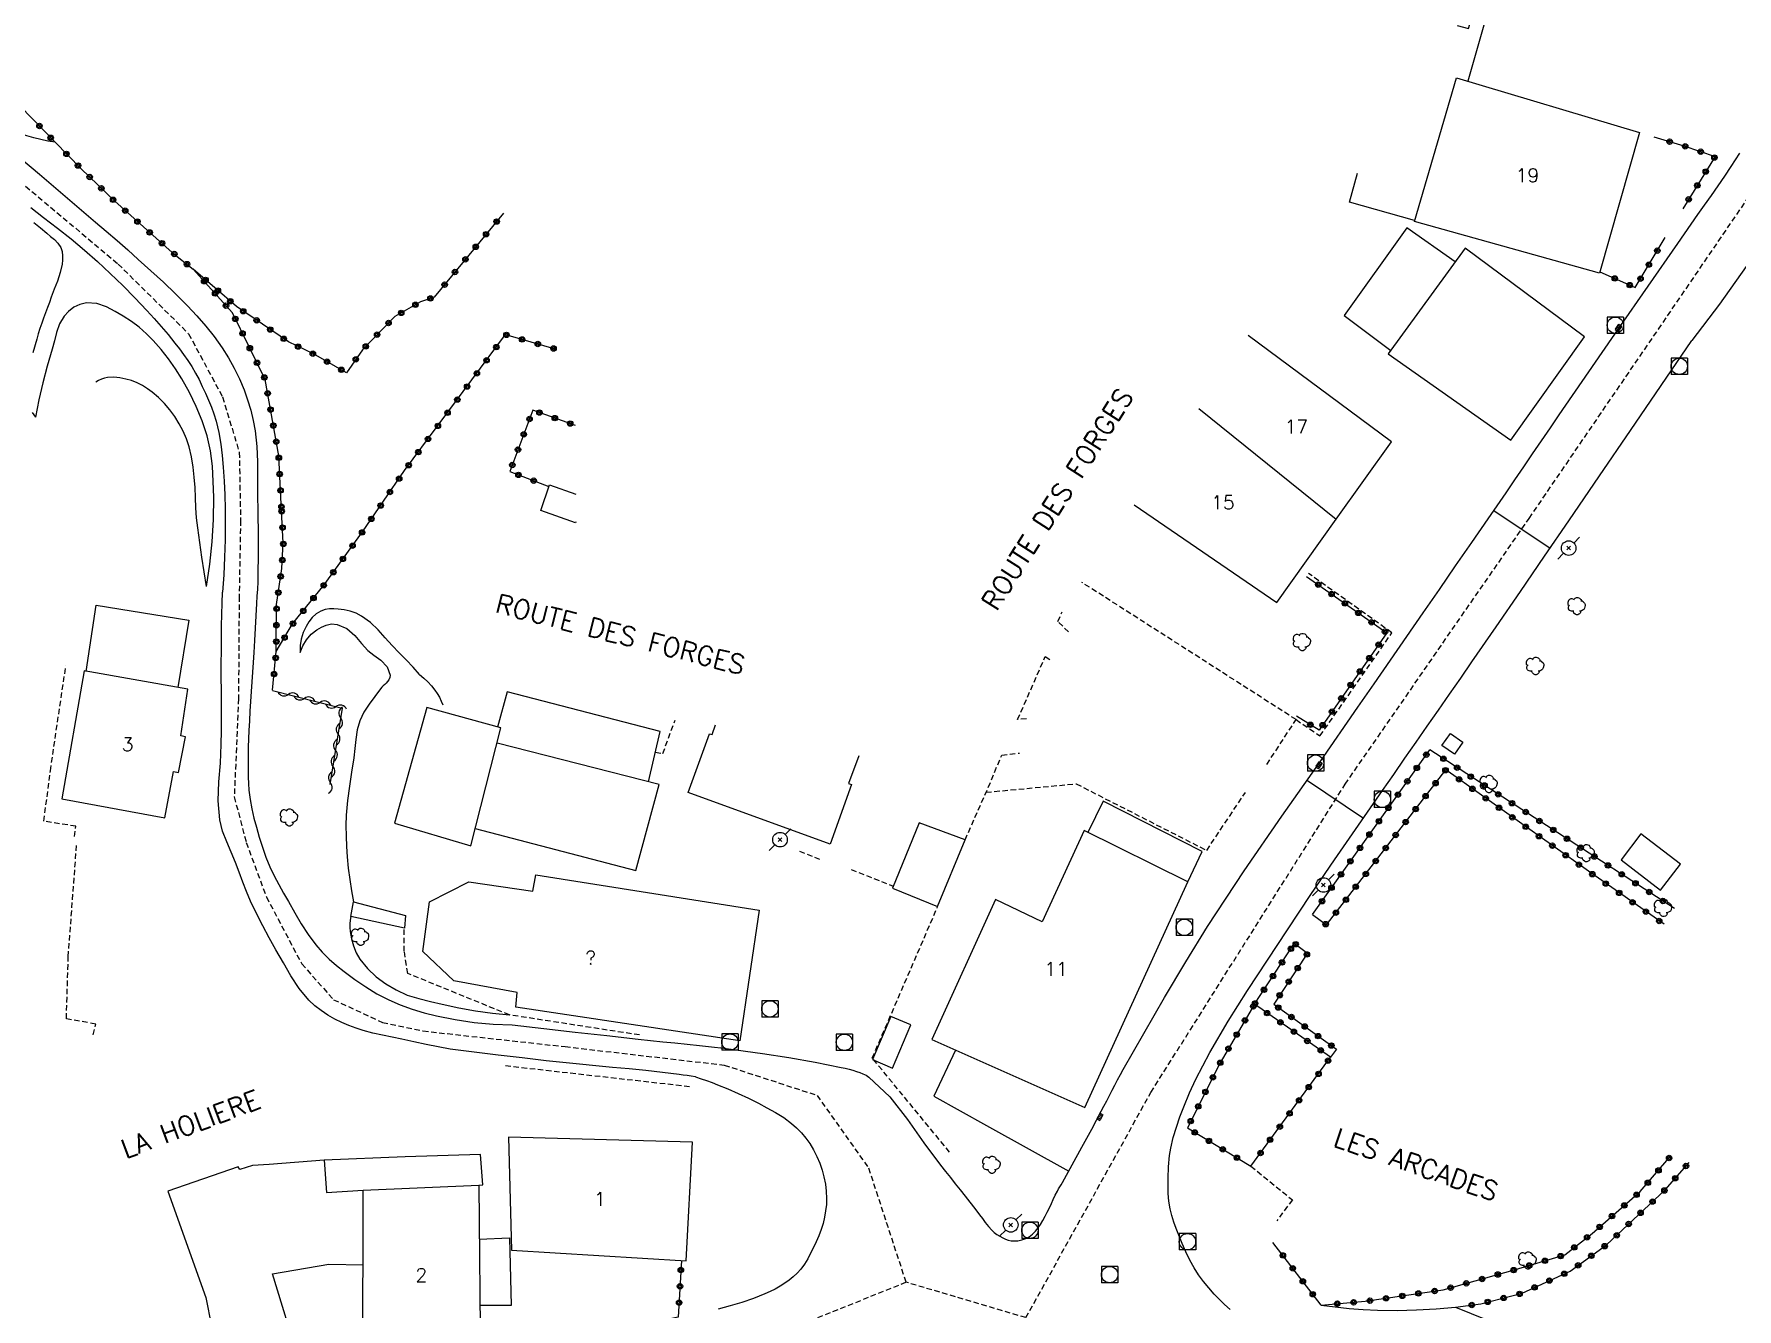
# Model space of a CAD drawing. Header units: millimetres. Extents: x 222014 to 223000, y 61000 to 62001.
# Drawn here: x 222104.7 to 222260.9, y 61250.6 to 61367.6 of the extents above; entities that cross this region are included whole.
import ezdxf
from ezdxf.enums import TextEntityAlignment as Align

# ---------------------------------------------------------------- set-up
doc = ezdxf.new("R2010")
doc.units = ezdxf.units.MM
doc.linetypes.add('DASHED', pattern=[0.75, 0.5, -0.25])
doc.layers.get('0').update_dxf_attribs({"linetype": 'CONTINUOUS'})
for name, color, linetype in [('W0001', 6, 'DASHED'), ('W0008', 7, 'CONTINUOUS'), ('W0016', 2, 'CONTINUOUS'), ('W0017', 7, 'CONTINUOUS'), ('W0101', 7, 'CONTINUOUS'), ('W0104', 1, 'CONTINUOUS'), ('W0105', 7, 'CONTINUOUS'), ('W0112', 1, 'DASHED'), ('W0211', 2, 'CONTINUOUS'), ('W0214', 2, 'CONTINUOUS'), ('W0300', 7, 'CONTINUOUS'), ('W0310', 3, 'CONTINUOUS'), ('W0322', 7, 'CONTINUOUS'), ('W0323', 7, 'CONTINUOUS'), ('W0401', 7, 'CONTINUOUS'), ('W0420', 7, 'CONTINUOUS'), ('W0473', 7, 'CONTINUOUS'), ('W0989', 7, 'CONTINUOUS'), ('W0991', 7, 'CONTINUOUS'), ('W1102', 7, 'CONTINUOUS')]:
    doc.layers.add(name, color=color, linetype=linetype)
doc.styles.get("Standard").update_dxf_attribs({"font": 'romans.shx', "width": 0.85})

# ---------------------------------------------------------------- blocks, each defined once
blk = doc.blocks.new('T300')
for p, q in [((-0.8, 0.51), (-0.86, 0.34)), ((-0.86, 0.34), (-0.86, 0.17)), ((-0.86, 0.17), (-0.74, 0.06)), ((-0.69, 0.63), (-0.8, 0.51)), ((-0.8, -0.06), (-0.74, 0.06)), ((-0.74, 0.06), (-0.69, 0.11)), ((-0.57, 0.69), (-0.69, 0.63)), ((-0.46, 0.69), (-0.57, 0.69)), ((-0.29, 0.63), (-0.46, 0.69)), ((-0.29, 0.63), (-0.17, 0.74)), ((-0.23, 0.57), (-0.29, 0.63)), ((-0.17, 0.74), (-0.06, 0.8)), ((-0.06, 0.8), (0.06, 0.8)), ((0.06, 0.8), (0.23, 0.74)), ((0.23, 0.74), (0.34, 0.63)), ((0.34, 0.63), (0.4, 0.51)), ((0.46, 0.46), (0.34, 0.46)), ((0.4, 0.51), (0.4, 0.46)), ((0.57, 0.4), (0.46, 0.46)), ((0.57, 0.4), (0.69, 0.29)), ((0.69, 0.29), (0.74, 0.17)), ((0.74, 0.06), (0.69, -0.17)), ((0.74, 0.17), (0.74, 0.06)), ((-0.8, -0.17), (-0.8, -0.06)), ((-0.8, -0.23), (-0.8, -0.17)), ((-0.74, -0.34), (-0.8, -0.23)), ((-0.69, -0.4), (-0.74, -0.34)), ((-0.51, -0.46), (-0.69, -0.4)), ((-0.4, -0.46), (-0.51, -0.46)), ((-0.4, -0.46), (-0.34, -0.46)), ((-0.34, -0.46), (-0.34, -0.4)), ((-0.34, -0.51), (-0.34, -0.46)), ((-0.29, -0.63), (-0.34, -0.51)), ((-0.17, -0.74), (-0.29, -0.63)), ((-0.06, -0.8), (-0.17, -0.74)), ((0.06, -0.8), (-0.06, -0.8)), ((0.17, -0.74), (0.06, -0.8)), ((0.23, -0.69), (0.17, -0.74)), ((0.29, -0.46), (0.23, -0.46)), ((0.29, -0.63), (0.23, -0.69)), ((0.46, -0.4), (0.29, -0.46)), ((0.34, -0.51), (0.29, -0.63)), ((0.34, -0.51), (0.34, -0.46)), ((0.57, -0.34), (0.46, -0.4)), ((0.63, -0.29), (0.57, -0.34)), ((0.69, -0.17), (0.63, -0.29))]:
    blk.add_line(p, q)
blk = doc.blocks.new('T420')
for p, q in [((0.75, 0.75), (-0.75, 0.75)), ((-0.75, 0.75), (-0.75, -0.75)), ((0.75, 0.75), (0.75, -0.75)), ((0.75, -0.75), (-0.75, -0.75))]:
    blk.add_line(p, q)
blk.add_ellipse((0, 0), major_axis=(-0.53, 0.53), ratio=1, start_param=3.926991, end_param=10.210176)
blk = doc.blocks.new('T473')
for p, q in [((-0.166667, 0.166667), (0.166667, -0.166667)), ((-0.166667, -0.166667), (0.166667, 0.166667)), ((0.500001, 0.500001), (1.000002, 1.000002)), ((-1.000002, -1.000002), (-0.500001, -0.500001))]:
    blk.add_line(p, q)
blk.add_ellipse((0, 0), major_axis=(0.471405, 0.471405), ratio=1, start_param=5.4977871438, end_param=11.780972451)
blk = doc.blocks.new('T401')
for p, q in [((-0.3, 0.3), (0, 0.3)), ((-0.3, -0.25), (-0.3, 0.3)), ((-0.3, 0.15), (0, 0.15)), ((-0.3, 0), (0, 0)), ((0, 0.3), (0, -0.25)), ((-0.3, -0.15), (0, -0.15)), ((-0.3, -0.25), (-0.3, -0.3)), ((-0.3, -0.3), (0, -0.3)), ((0, -0.3), (0, -0.25))]:
    blk.add_line(p, q)
blk = doc.blocks.new('t323o')
at = {"color": 0, "linetype": 'Continuous'}
for radius in [0.25, 0.15]:
    blk.add_circle((0, 0), radius, dxfattribs=at)
blk = doc.blocks.new('t310o')
at = {"color": 0, "linetype": 'Continuous'}
for centre, start, end in [((-0.5, 0.38), 216.8699, 323.1304), ((0.5, -0.37), 36.8699, 143.1303)]:
    blk.add_arc(centre, 0.625, start, end, dxfattribs=at)
blk = doc.blocks.new('t322o')
at = {"color": 0, "linetype": 'Continuous'}
for radius in [0.25, 0.15]:
    blk.add_circle((0, 0), radius, dxfattribs=at)

msp = doc.modelspace()

# ---------------------------------------------------------------- linework, layer by layer
at = {"layer": 'W0001'}
for points in [[(222195.67, 61249.76), (222207.13, 61270.43), (222224.96, 61298.72), (222241.83, 61323.11), (222253.69, 61340.47), (222263.98, 61355.54), (222268.17, 61363.49), (222271.99, 61375.22), (222273.16, 61385.69), (222272.7, 61393.24), (222270.96, 61403.34), (222268.13, 61412.32), (222262.03, 61422.83), (222250.7, 61439.87), (222240.99, 61455.1), (222234.38, 61468.78), (222229.08, 61481.95), (222223.94, 61497.23), (222220.82, 61510.57), (222218.68, 61524.86), (222217.6, 61538.74), (222217.96, 61554.01)], [(222083.82, 61362), (222095.3, 61359.33), (222102.18, 61355.04), (222112.39, 61346.45), (222118.85, 61340.06), (222121.97, 61334.25), (222123.5, 61329.18), (222123.62, 61322.93), (222123.49, 61315.96), (222123.43, 61306.57), (222123.04, 61297.56), (222124.14, 61293.38), (222125.99, 61288.37), (222129.23, 61282.23), (222132.15, 61278.94), (222136.65, 61276.85), (222140.35, 61276.07), (222153.39, 61274.63), (222167.99, 61272.94), (222176.51, 61270.16), (222181.23, 61263.5), (222184.66, 61253.01)], [(222014, 61195.25), (222024.95, 61196.98), (222038.38, 61200.28), (222054.1, 61204.53), (222070.81, 61209.93), (222086.69, 61215.19), (222109.39, 61224.91), (222121.59, 61230.22), (222139.24, 61237.3), (222150.78, 61241.61), (222159.8, 61245.51), (222172.4, 61248.09), (222184.66, 61253.01)], [(222195.67, 61249.76), (222184.66, 61253.01)]]:
    msp.add_lwpolyline(points, dxfattribs=at)
at = {"layer": 'W0008'}
for points in [[(222273.53, 61369.51), (222272.3, 61365.95), (222271.67, 61364.33), (222270.96, 61362.73), (222270.21, 61361.16), (222269.45, 61359.59), (222268.69, 61358), (222267.93, 61356.42), (222267.12, 61354.85), (222266.26, 61353.32), (222264.06, 61349.73), (222261.74, 61346.22), (222259.3, 61342.78), (222256.76, 61339.43)], [(222103.45, 61356.15), (222105.18, 61354.7), (222106.89, 61353.24), (222108.6, 61351.77), (222110.3, 61350.29)], [(222199.02, 61262.15), (222199.92, 61263.78), (222200.81, 61265.42), (222201.7, 61267.06), (222202.58, 61268.71), (222202.83, 61269.18), (222203.08, 61269.66), (222203.33, 61270.14), (222203.58, 61270.63), (222203.83, 61271.11), (222204.08, 61271.58), (222204.33, 61272.06), (222204.6, 61272.54), (222206.47, 61275.85), (222208.37, 61279.15), (222210.33, 61282.42), (222212.34, 61285.65), (222215.69, 61290.75), (222219.15, 61295.78), (222222.65, 61300.77), (222226.13, 61305.78), (222227.62, 61307.94), (222229.11, 61310.1), (222230.61, 61312.26), (222232.1, 61314.43), (222233.6, 61316.59), (222235.09, 61318.75), (222236.58, 61320.91), (222238.07, 61323.08), (222238.89, 61324.27), (222239.71, 61325.46), (222240.52, 61326.65), (222241.34, 61327.84), (222242.15, 61329.04), (222242.96, 61330.23), (222243.78, 61331.42), (222244.6, 61332.61), (222247.31, 61336.55), (222250.02, 61340.49), (222252.74, 61344.42), (222255.46, 61348.35), (222256.08, 61349.23), (222256.69, 61350.11), (222257.31, 61350.99), (222257.93, 61351.86), (222258.55, 61352.74), (222259.16, 61353.62), (222259.77, 61354.51), (222260.36, 61355.4), (222261.17, 61356.63)], [(222104.37, 61351.65), (222105.55, 61350.72), (222106.82, 61349.74), (222108.07, 61348.75), (222109.3, 61347.73), (222110.51, 61346.67), (222111.67, 61345.59), (222112.81, 61344.48), (222113.92, 61343.34), (222115.01, 61342.19), (222115.68, 61341.46), (222116.34, 61340.72), (222116.98, 61339.97), (222117.6, 61339.2), (222118.01, 61338.67), (222118.4, 61338.15), (222118.78, 61337.6), (222119.14, 61337.05), (222119.49, 61336.45), (222119.81, 61335.84), (222120.11, 61335.22), (222120.4, 61334.59), (222120.67, 61333.97), (222120.94, 61333.33), (222121.18, 61332.69), (222121.39, 61332.03), (222121.62, 61330.99), (222121.8, 61329.93), (222121.92, 61328.87), (222122.03, 61327.81), (222122.13, 61326.54), (222122.19, 61325.27), (222122.21, 61324), (222122.22, 61322.73), (222122.2, 61321.13), (222122.15, 61319.54), (222122.07, 61317.94), (222121.96, 61316.35)], [(222110.3, 61350.29), (222111.3, 61349.46), (222112.29, 61348.61), (222113.27, 61347.75), (222114.24, 61346.88), (222115.39, 61345.84), (222116.54, 61344.79), (222117.66, 61343.72), (222118.75, 61342.61), (222119.6, 61341.7), (222120.42, 61340.76), (222121.21, 61339.79), (222121.93, 61338.77), (222122.51, 61337.85), (222123.04, 61336.89), (222123.51, 61335.91), (222123.94, 61334.9), (222124.27, 61333.99), (222124.55, 61333.05), (222124.79, 61332.1), (222124.96, 61331.14), (222125.12, 61329.72), (222125.16, 61328.29), (222125.16, 61326.86), (222125.17, 61325.44), (222125.2, 61323.57), (222125.22, 61321.69), (222125.23, 61319.82), (222125.2, 61317.95), (222125.19, 61317.28), (222125.16, 61316.62), (222125.12, 61315.96), (222125.09, 61315.29), (222125.03, 61314.17), (222124.97, 61313.04), (222124.9, 61311.91), (222124.84, 61310.79), (222124.78, 61309.89), (222124.72, 61309), (222124.66, 61308.11), (222124.59, 61307.21), (222124.53, 61306.32), (222124.48, 61305.43), (222124.43, 61304.53), (222124.38, 61303.64), (222124.35, 61302.87), (222124.33, 61302.1), (222124.32, 61301.34), (222124.32, 61300.57), (222124.32, 61299.97), (222124.32, 61299.37), (222124.34, 61298.77), (222124.39, 61298.17), (222124.51, 61297.31), (222124.66, 61296.45), (222124.85, 61295.6), (222125.07, 61294.76), (222125.33, 61293.84), (222125.62, 61292.93), (222125.95, 61292.02), (222126.31, 61291.13), (222126.69, 61290.31), (222127.12, 61289.51), (222127.56, 61288.72), (222128.01, 61287.94), (222128.59, 61286.92), (222129.18, 61285.9), (222129.81, 61284.91), (222130.51, 61283.96), (222131.11, 61283.29), (222131.76, 61282.67), (222132.43, 61282.08), (222133.13, 61281.52), (222134.1, 61280.79), (222135.1, 61280.11), (222136.13, 61279.48), (222137.21, 61278.92), (222138.27, 61278.46), (222139.35, 61278.06), (222140.46, 61277.73), (222141.58, 61277.45), (222143.3, 61277.11), (222145.04, 61276.86), (222146.79, 61276.7), (222148.54, 61276.63)], [(222214.41, 61250.52), (222213.9, 61250.97), (222213.42, 61251.43), (222212.95, 61251.92), (222212.45, 61252.49), (222211.97, 61253.07), (222211.51, 61253.68), (222211.1, 61254.32), (222210.69, 61255.05), (222210.34, 61255.8), (222210.01, 61256.57), (222209.7, 61257.34), (222209.46, 61257.93), (222209.24, 61258.52), (222209.04, 61259.12), (222208.89, 61259.74), (222208.78, 61260.44), (222208.73, 61261.15), (222208.72, 61261.86), (222208.72, 61262.56), (222208.73, 61262.91), (222208.74, 61263.25), (222208.76, 61263.6), (222208.78, 61263.94), (222208.81, 61264.29), (222208.85, 61264.63), (222208.9, 61264.97), (222208.96, 61265.31), (222209.19, 61266.28), (222209.47, 61267.24), (222209.79, 61268.18), (222210.15, 61269.11), (222210.68, 61270.39), (222211.27, 61271.64), (222211.9, 61272.87), (222212.55, 61274.08), (222214.23, 61276.96), (222216, 61279.79), (222217.83, 61282.57), (222219.66, 61285.35), (222221.81, 61288.58), (222223.99, 61291.78), (222226.19, 61294.96), (222228.39, 61298.15), (222229.41, 61299.62), (222230.44, 61301.1), (222231.46, 61302.57), (222232.49, 61304.04), (222233.52, 61305.51), (222234.54, 61306.98), (222235.57, 61308.45), (222236.59, 61309.93), (222238.82, 61313.16), (222241.04, 61316.4), (222243.25, 61319.64), (222245.47, 61322.89), (222248.3, 61327.02), (222251.12, 61331.16), (222253.94, 61335.29), (222256.76, 61339.43)], [(222142.86, 61274.41), (222141.75, 61274.62), (222140.64, 61274.84), (222139.53, 61275.07), (222138.42, 61275.31), (222137.53, 61275.49), (222136.64, 61275.67), (222135.76, 61275.88), (222134.88, 61276.12), (222134.22, 61276.34), (222133.56, 61276.57), (222132.91, 61276.84), (222132.28, 61277.15), (222131.64, 61277.52), (222131.01, 61277.94), (222130.42, 61278.39), (222129.88, 61278.91), (222129, 61279.98), (222128.24, 61281.14), (222127.55, 61282.33), (222126.87, 61283.52), (222126.25, 61284.61), (222125.65, 61285.72), (222125.08, 61286.84), (222124.54, 61287.98), (222124.17, 61288.86), (222123.82, 61289.74), (222123.49, 61290.64), (222123.16, 61291.53), (222122.77, 61292.48), (222122.35, 61293.44), (222121.97, 61294.42), (222121.72, 61295.44), (222121.57, 61297.18), (222121.63, 61298.92), (222121.77, 61300.65), (222121.85, 61302.36), (222121.86, 61303.6), (222121.86, 61304.83), (222121.86, 61306.06), (222121.86, 61307.29), (222121.85, 61308.53), (222121.85, 61309.76), (222121.86, 61310.99), (222121.87, 61312.22), (222121.88, 61313.25), (222121.9, 61314.29), (222121.93, 61315.32), (222121.96, 61316.35)], [(222148.54, 61276.63), (222151.43, 61276.29), (222154.33, 61275.96), (222157.22, 61275.64), (222160.11, 61275.32), (222161.23, 61275.19), (222162.35, 61275.08), (222163.47, 61274.97), (222164.59, 61274.86), (222165.71, 61274.74), (222166.83, 61274.62), (222167.95, 61274.49), (222169.06, 61274.34), (222171.49, 61273.99), (222173.91, 61273.62), (222176.33, 61273.2), (222178.73, 61272.73), (222179.09, 61272.65), (222179.44, 61272.57), (222179.79, 61272.47), (222180.14, 61272.36), (222180.43, 61272.26), (222180.72, 61272.14), (222181, 61272.01), (222181.26, 61271.83), (222183.18, 61270.03), (222184.81, 61267.96), (222186.3, 61265.81), (222187.84, 61263.75), (222188.29, 61263.18), (222188.74, 61262.62), (222189.18, 61262.05), (222189.63, 61261.48), (222190.08, 61260.91), (222190.52, 61260.35), (222190.97, 61259.78), (222191.42, 61259.21), (222191.68, 61258.85), (222191.94, 61258.49), (222192.22, 61258.13), (222192.53, 61257.8), (222192.76, 61257.59), (222193.01, 61257.4), (222193.27, 61257.23), (222193.55, 61257.08), (222193.79, 61256.97), (222194.05, 61256.88), (222194.31, 61256.82), (222194.58, 61256.8), (222194.94, 61256.82), (222195.3, 61256.89), (222195.65, 61257.01), (222195.97, 61257.18), (222196.28, 61257.41), (222196.55, 61257.7), (222196.78, 61258.01), (222197, 61258.32), (222197.23, 61258.69), (222197.44, 61259.06), (222197.63, 61259.45), (222197.82, 61259.84), (222198, 61260.23), (222198.18, 61260.61), (222198.36, 61261), (222198.56, 61261.38), (222198.67, 61261.57), (222198.79, 61261.77), (222198.9, 61261.96), (222199.02, 61262.15)], [(222165.35, 61271.85), (222164.97, 61271.91), (222164.6, 61271.97), (222164.22, 61272.02), (222163.85, 61272.07), (222162.32, 61272.26), (222160.8, 61272.43), (222159.28, 61272.58), (222157.75, 61272.73), (222156.22, 61272.88), (222154.7, 61273.02), (222153.17, 61273.18), (222151.65, 61273.34), (222149.45, 61273.6), (222147.25, 61273.86), (222145.06, 61274.13), (222142.86, 61274.41)], [(222165.35, 61271.85), (222165.86, 61271.69), (222166.37, 61271.52), (222166.88, 61271.34), (222167.38, 61271.14), (222168.33, 61270.75), (222169.28, 61270.34), (222170.21, 61269.9), (222171.13, 61269.43), (222171.91, 61269.02), (222172.69, 61268.59), (222173.45, 61268.12), (222174.16, 61267.59), (222174.63, 61267.17), (222175.07, 61266.72), (222175.47, 61266.24), (222175.83, 61265.73), (222176.18, 61265.16), (222176.49, 61264.56), (222176.75, 61263.94), (222176.97, 61263.31), (222177.14, 61262.67), (222177.27, 61262.02), (222177.35, 61261.37), (222177.38, 61260.71), (222177.36, 61260.13), (222177.29, 61259.55), (222177.19, 61258.98), (222177.06, 61258.41), (222176.88, 61257.84), (222176.67, 61257.28), (222176.43, 61256.73), (222176.17, 61256.19), (222175.91, 61255.68), (222175.65, 61255.17), (222175.35, 61254.68), (222175.01, 61254.21), (222174.68, 61253.85), (222174.33, 61253.52), (222173.95, 61253.21), (222173.56, 61252.92), (222173.12, 61252.64), (222172.67, 61252.38), (222172.2, 61252.15), (222171.72, 61251.94), (222170.67, 61251.53), (222169.6, 61251.16), (222168.52, 61250.84), (222167.43, 61250.53)]]:
    msp.add_lwpolyline(points, dxfattribs=at)
at = {"layer": 'W0016'}
for points in [[(222238.6, 61323.84), (222243.76, 61320.38)], [(222221.5, 61299.06), (222226.64, 61295.61)]]:
    msp.add_lwpolyline(points, dxfattribs=at)
at = {"layer": 'W0017'}
msp.add_lwpolyline([(222189.22, 61274.31), (222187.23, 61270.09), (222192.06, 61267.39), (222199.6, 61263.21)], dxfattribs=at)
at = {"layer": 'W0101'}
for points in [[(222235.17, 61363.54), (222251.95, 61358.53), (222248.28, 61345.62), (222231.3, 61350.35)], [(222109.26, 61309.11), (222107.23, 61297.37), (222116.67, 61295.64), (222117.47, 61299.89), (222117.92, 61299.8), (222118.57, 61303.05), (222118.14, 61303.16), (222118.77, 61307.43)], [(222169.42, 61275.16), (222148.86, 61278.24), (222149.01, 61279.61), (222143.17, 61280.67), (222140.33, 61283.36), (222140.95, 61287.91), (222144.56, 61289.75), (222150.42, 61288.91), (222150.71, 61290.41), (222171.19, 61287.15)], [(222148.19, 61266.32), (222148.47, 61255.94), (222164.5, 61254.97), (222165.09, 61265.85)], [(222145.48, 61261.93), (222145.62, 61245.45), (222134.83, 61245.39), (222134.88, 61261.45)]]:
    msp.add_lwpolyline(points, close=True, dxfattribs=at)
for points in [[(222224.13, 61323.03), (222229.2, 61330.14), (222216.05, 61339.88)], [(222205.6, 61324.34), (222218.68, 61315.39), (222224.13, 61323.03)], [(222180.34, 61301.32), (222179.4, 61298.78), (222179.66, 61298.69), (222177.71, 61293.21), (222164.69, 61297.95), (222166.64, 61303.35), (222166.87, 61303.27), (222167.18, 61304.16)], [(222210.51, 61289.75), (222201, 61294.46), (222197.15, 61286.08), (222192.87, 61288.14), (222187.03, 61275.28), (222201.06, 61269.06)], [(222201.06, 61269.06), (222210.51, 61289.75)]]:
    msp.add_lwpolyline(points, dxfattribs=at)
at = {"layer": 'W0104'}
for points in [[(222235.23, 61368.35), (222236.26, 61368.07), (222236.54, 61368.94), (222237.75, 61368.59), (222236.2, 61363.23)], [(222231.33, 61350.44), (222225.36, 61352.14), (222226.1, 61354.79)], [(222235.04, 61346.64), (222230.6, 61349.78), (222224.86, 61341.72), (222229.13, 61338.53)], [(222154.37, 61322.79), (222154.34, 61322.71), (222151.17, 61323.84), (222151.97, 61326.2)], [(222151.97, 61326.2), (222154.37, 61325.32)], [(222109.46, 61309.07), (222110.37, 61315.16), (222118.88, 61313.76), (222117.88, 61307.59)], [(222161.04, 61298.94), (222162.12, 61303.55), (222148.07, 61307.2), (222147.2, 61303.96)], [(222145.13, 61294.65), (222159.87, 61290.79), (222162.02, 61298.69), (222147.15, 61302.48)], [(222210.51, 61289.75), (222211.85, 61292.53), (222202.75, 61297.16), (222201.35, 61294.29)], [(222131.3, 61264.21), (222126.25, 61263.83), (222124.71, 61263.72), (222123.54, 61263.35), (222123.39, 61263.6), (222116.94, 61261.36), (222120.44, 61251.62), (222121.98, 61243.71), (222128.96, 61245.9), (222126.56, 61253.78)], [(222145.48, 61261.93), (222145.83, 61261.94), (222145.62, 61264.73), (222138.73, 61264.51), (222131.3, 61264.21), (222131.49, 61261.26), (222134.88, 61261.45)], [(222145.52, 61256.95), (222148.3, 61257.1), (222148.43, 61250.89), (222145.58, 61250.88)], [(222126.56, 61253.78), (222131.72, 61254.68), (222134.86, 61254.6)]]:
    msp.add_lwpolyline(points, dxfattribs=at)
for points in [[(222235.97, 61347.92), (222228.89, 61338.21), (222240.15, 61330.29), (222246.91, 61339.76)], [(222147.51, 61303.88), (222140.71, 61305.75), (222137.73, 61295.14), (222144.73, 61293.06)], [(222185.86, 61295.16), (222183.42, 61289.17), (222187.57, 61287.48), (222190.09, 61293.6)], [(222255.71, 61291.38), (222252.08, 61294.16), (222250.26, 61291.78), (222253.89, 61289)], [(222183.42, 61272.67), (222185.12, 61276.62), (222183.27, 61277.41), (222181.58, 61273.46)]]:
    msp.add_lwpolyline(points, close=True, dxfattribs=at)
at = {"layer": 'W0105'}
msp.add_lwpolyline([(222133.99, 61287.91), (222138.75, 61286.67), (222138.65, 61285.49), (222133.73, 61286.57)], close=True, dxfattribs=at)
at = {"layer": 'W0112'}
for points in [[(222220.45, 61304.64), (222222.64, 61303.15), (222229.25, 61312.61), (222221.6, 61318.05)], [(222217.76, 61300.53), (222220.45, 61304.64), (222200.81, 61317.23)], [(222199.58, 61312.7), (222198.6, 61313.65), (222198.99, 61314.53)], [(222195.71, 61304.72), (222194.91, 61304.64), (222197.44, 61310.44), (222197.95, 61310.08)], [(222108.39, 61293.91), (222108.5, 61294.85), (222105.58, 61295.33), (222106.17, 61299.95), (222107.6, 61309.62)], [(222161.67, 61301.65), (222162.36, 61301.53), (222163.48, 61304.6)], [(222190.09, 61293.6), (222192.21, 61298.42), (222193.45, 61301.39), (222195.08, 61301.57)], [(222192.02, 61297.98), (222200.28, 61298.75), (222212.25, 61292.64), (222215.8, 61297.96)], [(222110.09, 61275.71), (222110.33, 61276.7), (222107.64, 61277.19), (222107.81, 61282.88), (222108.58, 61293.13)], [(222174.89, 61292.57), (222176.9, 61291.76)], [(222179.64, 61290.89), (222183.49, 61289.35)], [(222188.66, 61264.96), (222181.57, 61273.58), (222187.57, 61287.48)], [(222148.29, 61277.54), (222138.95, 61281.35), (222138.64, 61283.38), (222138.62, 61285.51)], [(222160.22, 61275.7), (222148.29, 61277.54)], [(222147.91, 61272.89), (222164.85, 61270.98)], [(222216.3, 61263.66), (222220.11, 61260.58), (222218.68, 61258.66)]]:
    msp.add_lwpolyline(points, dxfattribs=at)
at = {"layer": 'W0211'}
for points in [[(222120.49, 61316.87), (222120.8, 61318.91), (222121.02, 61320.95), (222121.14, 61323.01), (222121.16, 61325.07), (222121.12, 61326.48), (222121.03, 61327.89), (222120.85, 61329.3), (222120.55, 61330.69), (222120.11, 61332.05), (222119.56, 61333.38), (222118.92, 61334.66), (222118.23, 61335.91), (222117.65, 61336.84), (222117.02, 61337.75), (222116.34, 61338.62), (222115.61, 61339.44), (222114.98, 61340.06), (222114.32, 61340.65), (222113.62, 61341.18), (222112.86, 61341.66), (222112.11, 61342.09), (222111.31, 61342.52), (222110.43, 61342.83), (222109.49, 61342.89), (222108.88, 61342.75), (222108.33, 61342.48), (222107.85, 61342.11), (222107.44, 61341.67), (222107, 61340.97), (222106.72, 61340.18), (222106.54, 61339.39), (222106.34, 61338.63), (222105.89, 61337.09), (222105.49, 61335.54), (222105.12, 61333.98), (222104.8, 61332.41)], [(222129.08, 61310.81), (222129.33, 61311.42), (222129.68, 61311.97), (222130.11, 61312.47), (222130.62, 61312.88), (222131.03, 61313.12), (222131.48, 61313.32), (222131.97, 61313.42), (222132.48, 61313.38), (222133.37, 61312.99), (222134.11, 61312.35), (222134.72, 61311.63), (222135.31, 61310.97), (222135.85, 61310.56), (222136.5, 61310.11), (222137.07, 61309.5), (222137.33, 61308.71), (222137.31, 61308.5), (222137.23, 61308.3), (222137.11, 61308.13), (222136.98, 61307.98), (222136.84, 61307.87), (222136.7, 61307.75), (222136.57, 61307.63), (222136.45, 61307.48), (222135.95, 61306.77), (222135.43, 61306.06), (222134.94, 61305.32), (222134.56, 61304.52), (222134.32, 61303.69), (222134.19, 61302.83), (222134.11, 61301.98), (222134.01, 61301.14), (222133.81, 61299.83), (222133.61, 61298.52), (222133.43, 61297.21), (222133.32, 61295.88), (222133.29, 61294.92), (222133.3, 61293.96), (222133.34, 61293), (222133.4, 61292.04), (222133.5, 61291), (222133.64, 61289.96), (222133.8, 61288.93), (222133.99, 61287.91)], [(222133.73, 61286.57), (222133.67, 61286.23), (222133.63, 61285.89), (222133.63, 61285.55), (222133.67, 61285.21), (222133.79, 61284.54), (222133.97, 61283.88), (222134.22, 61283.25), (222134.56, 61282.65), (222135.26, 61281.79), (222136.06, 61281.05), (222136.95, 61280.4), (222137.88, 61279.84), (222138.9, 61279.37), (222139.96, 61279.04), (222141.03, 61278.77), (222142.11, 61278.53), (222143.64, 61278.2), (222145.18, 61277.93), (222146.73, 61277.71), (222148.29, 61277.54)], [(222222.74, 61250.92), (222224.03, 61250.74), (222225.32, 61250.61), (222226.62, 61250.51), (222227.92, 61250.46), (222229.71, 61250.43), (222231.51, 61250.47), (222233.3, 61250.56), (222235.08, 61250.71)]]:
    msp.add_lwpolyline(points, dxfattribs=at)
at = {"layer": 'W0214'}
for points in [[(222106.6, 61357.63), (222105.94, 61357.74), (222105.29, 61357.88), (222104.65, 61358.04), (222104.01, 61358.22), (222103.1, 61358.52), (222102.2, 61358.86), (222101.31, 61359.23), (222100.43, 61359.6), (222099.74, 61359.9), (222099.05, 61360.22), (222098.38, 61360.55), (222097.7, 61360.89)], [(222104.65, 61350.27), (222105.26, 61349.78), (222105.85, 61349.27), (222106.19, 61348.99), (222106.54, 61348.7), (222106.87, 61348.37), (222107.12, 61347.97), (222107.24, 61347.6), (222107.28, 61347.21), (222107.27, 61346.82), (222107.24, 61346.44), (222107.08, 61345.66), (222106.83, 61344.89), (222106.53, 61344.15), (222106.26, 61343.41), (222106.09, 61342.93), (222105.92, 61342.45), (222105.74, 61341.97), (222105.55, 61341.49), (222105.38, 61341.01), (222105.21, 61340.53), (222105.05, 61340.04), (222104.92, 61339.55), (222104.57, 61338.29)], [(222120.49, 61316.87), (222120.27, 61318.21), (222120.06, 61319.55), (222119.87, 61320.89), (222119.69, 61322.23), (222119.59, 61323.16), (222119.53, 61324.09), (222119.48, 61325.02), (222119.44, 61325.95), (222119.37, 61326.89), (222119.27, 61327.82), (222119.12, 61328.75), (222118.9, 61329.67), (222118.66, 61330.4), (222118.36, 61331.11), (222118, 61331.79), (222117.59, 61332.45), (222117.14, 61333.07), (222116.64, 61333.65), (222116.1, 61334.19), (222115.52, 61334.68), (222115.08, 61335.01), (222114.61, 61335.3), (222114.12, 61335.55), (222113.61, 61335.75), (222113.08, 61335.9), (222112.53, 61336.01), (222111.98, 61336.06), (222111.42, 61336.03), (222111.14, 61335.98), (222110.86, 61335.89), (222110.6, 61335.77), (222110.35, 61335.62)], [(222104.5, 61332.84), (222104.8, 61332.41)], [(222140.05, 61308.78), (222139.44, 61309.45), (222138.81, 61310.12), (222138.18, 61310.78), (222137.54, 61311.43), (222136.89, 61312.14), (222136.23, 61312.87), (222135.53, 61313.57), (222134.72, 61314.14), (222134.22, 61314.4), (222133.68, 61314.58), (222133.13, 61314.71), (222132.57, 61314.79), (222132.18, 61314.81), (222131.78, 61314.81), (222131.37, 61314.74), (222130.99, 61314.6), (222130.56, 61314.34), (222130.19, 61314), (222129.88, 61313.61), (222129.63, 61313.19), (222129.37, 61312.63), (222129.19, 61312.04), (222129.09, 61311.43), (222129.08, 61310.81)], [(222140.05, 61308.78), (222140.44, 61308.46), (222140.81, 61308.12), (222141.14, 61307.75), (222141.45, 61307.36), (222141.67, 61307.04), (222141.86, 61306.7), (222142.03, 61306.35), (222142.17, 61305.99)]]:
    msp.add_lwpolyline(points, dxfattribs=at)
at = {"layer": 'W0310'}
msp.add_lwpolyline([(222126.56, 61307.32), (222132.95, 61305.69), (222131.82, 61298.7)], dxfattribs=at)
at = {"layer": 'W0322'}
for points in [[(222106.6, 61357.63), (222103.44, 61360.92), (222098.05, 61365.9), (222094.03, 61368.61), (222087.66, 61371.54), (222082.73, 61373.52)], [(222255.18, 61287.3), (222232.71, 61301.86)], [(222235.08, 61250.71), (222237.39, 61251.04), (222241.18, 61252), (222245.61, 61254.04), (222248.94, 61256.45), (222254.3, 61261.49), (222256.51, 61264.01)]]:
    msp.add_lwpolyline(points, dxfattribs=at)
at = {"layer": 'W0323'}
for points in [[(222106.6, 61357.63), (222108.97, 61355.22), (222112.08, 61352.21), (222114.7, 61349.86), (222117.36, 61347.51), (222119.27, 61345.98)], [(222253.28, 61358.11), (222256.01, 61357.29), (222258.89, 61356.32), (222255.94, 61351.51)], [(222147.75, 61351.13), (222141.38, 61343.4)], [(222248.31, 61345.74), (222250.4, 61344.82), (222251.56, 61344.3), (222254.31, 61348.89)], [(222127.39, 61323.79), (222127.12, 61328.85), (222125.89, 61335.85), (222122.87, 61341.97), (222119.27, 61345.98)], [(222133.33, 61336.48), (222130.31, 61338.2), (222128.01, 61339.31), (222123.25, 61342.54), (222119.27, 61345.98)], [(222141.38, 61343.4), (222140.14, 61342.98), (222137.78, 61341.64), (222134.8, 61338.57), (222133.33, 61336.48)], [(222126.89, 61310.88), (222128.39, 61313.42), (222131.3, 61317.02), (222134.81, 61321.88), (222138.67, 61327.49), (222147.93, 61339.97), (222152.58, 61338.63)], [(222154.36, 61331.63), (222150.44, 61333.03), (222148.32, 61327.41), (222151.91, 61326.03)], [(222126.56, 61307.33), (222126.89, 61310.88), (222126.93, 61315.22), (222127.4, 61318.5), (222127.54, 61320.87), (222127.39, 61323.79)], [(222221.41, 61317.79), (222228.77, 61312.6), (222222.56, 61303.68), (222220.48, 61304.95)], [(222221.96, 61286.76), (222232.71, 61301.86)], [(222221.96, 61286.76), (222223.25, 61285.81), (222234.18, 61300.03)], [(222254.21, 61285.86), (222247.27, 61290.72), (222234.18, 61300.03)], [(222216.3, 61263.66), (222223.62, 61273.66), (222216.63, 61278.52), (222220.32, 61284.12)], [(222220.29, 61284.12), (222221.51, 61283.2), (222218.4, 61278.52), (222224.17, 61274.39), (222223.62, 61273.66)], [(222216.63, 61278.52), (222213.49, 61273.16), (222210.48, 61267.18), (222216.3, 61263.66)], [(222222.74, 61250.92), (222226.78, 61251.26), (222233.95, 61252.32), (222240.58, 61254.17), (222245.11, 61255.53), (222247.61, 61257.49), (222252.02, 61261.33), (222254.84, 61264.6)], [(222235.08, 61250.71), (222261.1, 61240.19), (222272.38, 61258.47)], [(222222.74, 61250.92), (222218.32, 61256.66)], [(222164.06, 61255), (222163.78, 61249.81), (222148.93, 61246.72)]]:
    msp.add_lwpolyline(points, dxfattribs=at)
at = {"layer": 'W0420'}
msp.add_lwpolyline([(222234.61, 61303.38), (222235.76, 61302.58), (222234.97, 61301.46), (222233.83, 61302.26)], close=True, dxfattribs=at)
at = {"layer": 'W1102'}
msp.add_lwpolyline([(222211.54, 61333.18), (222224.13, 61323.03)], dxfattribs=at)

# ---------------------------------------------------------------- block references
at = {"layer": 'W0300'}
for p in [(222246.23, 61315.05), (222221.03, 61311.76), (222242.43, 61309.56), (222238.16, 61298.73), (222128.1, 61295.66), (222247.07, 61292.38), (222254.16, 61287.36), (222134.63, 61284.71), (222192.55, 61263.79), (222241.73, 61255.01)]:
    msp.add_blockref('T300', p, dxfattribs=at)
at = {"layer": 'W0310'}
for p, rotation in [((222128.01, 61306.95), 345.6600714986582), ((222129.47, 61306.58), 345.6600714986582), ((222130.92, 61306.21), 345.6600714986582), ((222132.37, 61305.83), 345.6600714986582), ((222132.8, 61304.79), 260.8611161259776), ((222132.56, 61303.31), 260.8611161259776), ((222132.32, 61301.83), 260.8611161259776), ((222132.09, 61300.35), 260.8611161259776), ((222131.85, 61298.87), 260.8611161259776)]:
    msp.add_blockref('t310o', p, dxfattribs=dict(at, rotation=rotation))
at = {"layer": 'W0322'}
for p, rotation in [((222105.17, 61359.12), 133.8022605721405), ((222106.2, 61358.04), 133.8022605721405), ((222233.97, 61301.05), 147.0610205008852), ((222235.23, 61300.23), 147.0610205008852), ((222236.48, 61299.42), 147.0610205008852), ((222237.74, 61298.6), 147.0610205008852), ((222239, 61297.79), 147.0610205008852), ((222240.26, 61296.97), 147.0610205008852), ((222241.52, 61296.16), 147.0610205008852), ((222242.78, 61295.34), 147.0610205008852), ((222244.04, 61294.52), 147.0610205008852), ((222245.3, 61293.71), 147.0610205008852), ((222246.56, 61292.89), 147.0610205008852), ((222247.81, 61292.08), 147.0610205008852), ((222249.07, 61291.26), 147.0610205008852), ((222250.33, 61290.45), 147.0610205008852), ((222251.59, 61289.63), 147.0610205008852), ((222252.85, 61288.82), 147.0610205008852), ((222254.11, 61288), 147.0610205008852), ((222256.22, 61263.68), 48.78011977162329), ((222255.23, 61262.56), 48.78011977162329), ((222253.15, 61260.41), 43.24031447873623), ((222254.24, 61261.43), 43.24031447873623), ((222250.96, 61258.35), 43.24031447873623), ((222252.05, 61259.38), 43.24031447873623), ((222249.87, 61257.32), 43.24031447873623), ((222247.54, 61255.44), 35.84142883090055), ((222248.76, 61256.32), 35.84142883090055), ((222245.05, 61253.79), 24.78334736957432), ((222246.33, 61254.56), 35.84142883090055), ((222242.33, 61252.53), 24.78334736957432), ((222243.69, 61253.16), 24.78334736957432), ((222236.57, 61250.92), 8.084798237665568), ((222238.04, 61251.21), 14.19940812658754), ((222239.5, 61251.57), 14.19940812658754), ((222240.95, 61251.94), 14.19940812658754)]:
    msp.add_blockref('t322o', p, dxfattribs=dict(at, rotation=rotation))
at = {"layer": 'W0323'}
for p, rotation in [((222254.72, 61357.68), 343.4720862494268), ((222256.15, 61357.25), 341.1773188692084), ((222107.65, 61356.56), 314.6642395433271), ((222108.71, 61355.49), 314.6642395433271), ((222257.57, 61356.76), 341.1773188692084), ((222258.83, 61356.22), 238.4437539414644), ((222109.78, 61354.44), 315.833572763574), ((222257.26, 61353.66), 238.4437539414644), ((222258.04, 61354.94), 238.4437539414644), ((222110.85, 61353.4), 315.833572763574), ((222111.93, 61352.35), 315.833572763574), ((222256.47, 61352.39), 238.4437539414644), ((222113.04, 61351.35), 318.1600802050095), ((222114.16, 61350.35), 318.1600802050095), ((222115.28, 61349.35), 318.5920228614772), ((222146.15, 61349.19), 230.5089777853963), ((222147.11, 61350.35), 230.5089777853963), ((222116.41, 61348.36), 318.5920228614772), ((222117.54, 61347.37), 321.3328836105667), ((222145.2, 61348.03), 230.5089777853963), ((222253.59, 61347.68), 59.04359002245832), ((222118.71, 61346.44), 321.3328836105667), ((222144.25, 61346.88), 230.5089777853963), ((222252.82, 61346.4), 59.04359002245832), ((222120.28, 61344.87), 131.8410198717736), ((222120.41, 61345), 139.0976795108418), ((222142.34, 61344.56), 230.5089777853963), ((222143.29, 61345.72), 230.5089777853963), ((222249.69, 61345.13), 336.2312062636402), ((222251.06, 61344.52), 335.7166836796917), ((222252.05, 61345.11), 59.04359002245832), ((222121.28, 61343.75), 131.8410198717736), ((222121.54, 61344.02), 139.0976795108418), ((222122.68, 61343.04), 139.0976795108418), ((222139.66, 61342.71), 209.6507094388782), ((222141.04, 61343.29), 198.6562737659325), ((222122.28, 61342.63), 131.8410198717736), ((222123.14, 61341.42), 116.2797384231205), ((222123.86, 61342.12), 145.8146560418909), ((222125.1, 61341.28), 145.8146560418909), ((222138.36, 61341.97), 209.6507094388782), ((222123.8, 61340.08), 116.2797384231205), ((222126.34, 61340.44), 145.8146560418909), ((222127.58, 61339.59), 145.8146560418909), ((222136.15, 61339.97), 225.8050621175767), ((222137.2, 61341.04), 225.8050621175767), ((222148.01, 61339.95), 343.8505495099541), ((222124.47, 61338.73), 116.2797384231205), ((222128.9, 61338.88), 154.2466765883308), ((222130.25, 61338.23), 154.2466765883308), ((222135.11, 61338.89), 225.8050621175767), ((222147.08, 61338.83), 53.40442622045044), ((222149.45, 61339.53), 343.8505495099541), ((222150.89, 61339.11), 343.8505495099541), ((222152.33, 61338.7), 343.8505495099541), ((222125.13, 61337.39), 116.2797384231205), ((222131.56, 61337.49), 150.3880553080405), ((222132.86, 61336.75), 150.3880553080405), ((222134.19, 61337.71), 234.8868433754806), ((222146.19, 61337.62), 53.40442622045044), ((222125.8, 61336.04), 116.2797384231205), ((222144.4, 61335.21), 53.40442622045044), ((222145.3, 61336.42), 53.40442622045044), ((222126.11, 61334.58), 99.9738899070616), ((222143.51, 61334.01), 53.40442622045044), ((222126.37, 61333.1), 99.9738899070616), ((222142.61, 61332.8), 53.40442622045044), ((222150.13, 61332.23), 249.3346586465052), ((222151.04, 61332.82), 160.3455298789501), ((222152.45, 61332.31), 160.3455298789501), ((222153.86, 61331.81), 160.3455298789501), ((222126.63, 61331.63), 99.9738899070616), ((222140.82, 61330.4), 53.40442622045044), ((222141.72, 61331.6), 53.40442622045044), ((222149.6, 61330.82), 249.3346586465052), ((222126.89, 61330.15), 99.9738899070616), ((222139.93, 61329.19), 53.40442622045044), ((222149.07, 61329.42), 249.3346586465052), ((222127.13, 61328.67), 93.05499061059301), ((222127.21, 61327.17), 93.05499061059301), ((222139.04, 61327.99), 53.40442622045044), ((222148.55, 61328.01), 249.3346586465052), ((222149.11, 61327.1), 339.0554616210396), ((222127.29, 61325.67), 93.05499061059301), ((222137.32, 61325.53), 55.50231272454691), ((222138.17, 61326.76), 55.50231272454691), ((222150.51, 61326.57), 339.0554616210396), ((222127.37, 61324.18), 93.05499061059301), ((222136.47, 61324.29), 55.50231272454691), ((222127.39, 61323.77), 92.9241199534274), ((222135.62, 61323.06), 55.50231272454691), ((222127.47, 61322.27), 92.9241199534274), ((222134.77, 61321.82), 54.16922900815123), ((222127.54, 61320.77), 86.61651910389706), ((222133.01, 61319.39), 54.16922900815123), ((222133.89, 61320.6), 54.16922900815123), ((222127.3, 61317.78), 81.7796527822279), ((222127.45, 61319.28), 86.61651910389706), ((222132.13, 61318.17), 54.16922900815123), ((222127.08, 61316.3), 81.7796527822279), ((222131.25, 61316.96), 51.10059120483569), ((222222.48, 61317.03), 324.8276542096471), ((222223.71, 61316.16), 324.8276542096471), ((222126.92, 61314.81), 89.51098215353737), ((222129.37, 61314.62), 51.10059120483569), ((222130.31, 61315.79), 51.10059120483569), ((222224.93, 61315.3), 324.8276542096471), ((222126.91, 61313.31), 89.51098215353737), ((222128.43, 61313.46), 51.10059120483569), ((222226.16, 61314.44), 324.8276542096471), ((222227.38, 61313.57), 324.8276542096471), ((222126.9, 61311.81), 89.51098215353737), ((222127.66, 61312.17), 59.30968184850335), ((222228.02, 61311.52), 235.1674163843575), ((222228.61, 61312.71), 324.8276542096471), ((222126.84, 61310.31), 84.69660245291814), ((222227.17, 61310.29), 235.1674163843575), ((222126.7, 61308.82), 84.69660245291814), ((222226.31, 61309.06), 235.1674163843575), ((222225.45, 61307.83), 235.1674163843575), ((222223.74, 61305.37), 235.1674163843575), ((222224.6, 61306.6), 235.1674163843575), ((222221.76, 61304.17), 148.5937827505834), ((222222.88, 61304.14), 235.1674163843575), ((222232.4, 61301.43), 54.57012493471429), ((222230.66, 61298.98), 54.57012493471429), ((222231.53, 61300.21), 54.57012493471429), ((222234.16, 61300), 52.45283350638074), ((222235.41, 61299.16), 144.5585255513257), ((222229.79, 61297.76), 54.57012493471429), ((222232.33, 61297.62), 52.45283350638074), ((222233.25, 61298.81), 52.45283350638074), ((222236.63, 61298.29), 144.5585255513257), ((222237.85, 61297.42), 144.5585255513257), ((222228.92, 61296.54), 54.57012493471429), ((222231.42, 61296.43), 52.45283350638074), ((222239.07, 61296.55), 144.5585255513257), ((222228.05, 61295.32), 54.57012493471429), ((222230.5, 61295.24), 52.45283350638074), ((222240.29, 61295.68), 144.5585255513257), ((222241.52, 61294.81), 144.5585255513257), ((222226.31, 61292.87), 54.57012493471429), ((222227.18, 61294.1), 54.57012493471429), ((222228.68, 61292.86), 52.45283350638074), ((222229.59, 61294.05), 52.45283350638074), ((222242.74, 61293.94), 144.5585255513257), ((222243.96, 61293.07), 144.5585255513257), ((222225.44, 61291.65), 54.57012493471429), ((222227.76, 61291.67), 52.45283350638074), ((222245.18, 61292.2), 144.5585255513257), ((222246.4, 61291.33), 144.5585255513257), ((222224.57, 61290.43), 54.57012493471429), ((222226.85, 61290.48), 52.45283350638074), ((222247.63, 61290.46), 145.0090394332833), ((222248.86, 61289.6), 145.0090394332833), ((222223.7, 61289.21), 54.57012493471429), ((222225.02, 61288.11), 52.45283350638074), ((222225.93, 61289.3), 52.45283350638074), ((222250.09, 61288.74), 145.0090394332833), ((222222.83, 61287.98), 54.57012493471429), ((222224.1, 61286.92), 52.45283350638074), ((222251.32, 61287.88), 145.0090394332833), ((222252.54, 61287.02), 145.0090394332833), ((222223.17, 61285.87), 323.5944594770858), ((222253.77, 61286.16), 145.0090394332833), ((222219.98, 61283.61), 56.66755277635637), ((222220.42, 61284.03), 323.0776680038706), ((222219.16, 61282.36), 56.66755277635637), ((222220.61, 61281.84), 236.3919248979708), ((222221.44, 61283.09), 236.3919248979708), ((222218.33, 61281.1), 56.66755277635637), ((222219.78, 61280.59), 236.3919248979708), ((222217.51, 61279.85), 56.66755277635637), ((222218.95, 61279.35), 236.3919248979708), ((222216.53, 61278.33), 239.6340412698551), ((222216.69, 61278.6), 56.66755277635637), ((222217.79, 61277.71), 145.2009758458792), ((222218.81, 61278.22), 324.38914756133), ((222220.03, 61277.35), 324.38914756133), ((222215.01, 61275.74), 239.6340412698551), ((222215.77, 61277.04), 239.6340412698551), ((222219.02, 61276.86), 145.2009758458792), ((222220.25, 61276), 145.2009758458792), ((222221.25, 61276.48), 324.38914756133), ((222222.47, 61275.6), 324.38914756133), ((222214.25, 61274.45), 239.6340412698551), ((222221.48, 61275.15), 145.2009758458792), ((222222.72, 61274.29), 145.2009758458792), ((222223.69, 61274.73), 324.38914756133), ((222213.49, 61273.15), 243.2322207609073), ((222223.39, 61273.34), 53.78195068429501), ((222212.82, 61271.81), 243.2322207609073), ((222221.62, 61270.92), 53.78195068429501), ((222222.51, 61272.13), 53.78195068429501), ((222212.14, 61270.48), 243.2322207609073), ((222220.73, 61269.71), 53.78195068429501), ((222210.79, 61267.8), 243.2322207609073), ((222211.47, 61269.14), 243.2322207609073), ((222219.85, 61268.5), 53.78195068429501), ((222211.16, 61266.76), 328.8918127693346), ((222218.96, 61267.29), 53.78195068429501), ((222212.45, 61265.98), 328.8918127693346), ((222213.73, 61265.21), 328.8918127693346), ((222217.19, 61264.87), 53.78195068429501), ((222218.07, 61266.08), 53.78195068429501), ((222215.02, 61264.43), 328.8918127693346), ((222253.7, 61263.27), 49.25661262977727), ((222254.67, 61264.41), 49.25661262977727), ((222252.72, 61262.14), 49.25661262977727), ((222250.56, 61260.06), 41.01358676360165), ((222251.69, 61261.04), 41.01358676360165), ((222249.43, 61259.08), 41.01358676360165), ((222247.15, 61257.13), 38.0903088782388), ((222248.3, 61258.09), 41.01358676360165), ((222219.24, 61255.47), 127.608616174623), ((222244.72, 61255.41), 16.77233590469548), ((222245.97, 61256.2), 38.0903088782388), ((222164.01, 61254.14), 266.9217157356034), ((222220.15, 61254.29), 127.608616174623), ((222238.96, 61253.72), 15.55308269852663), ((222240.41, 61254.12), 15.55308269852663), ((222241.84, 61254.55), 16.77233590469548), ((222243.28, 61254.98), 16.77233590469548), ((222163.93, 61252.64), 266.9217157356034), ((222221.07, 61253.1), 127.608616174623), ((222233.16, 61252.21), 8.457350075329567), ((222234.63, 61252.51), 15.55308269852663), ((222236.07, 61252.91), 15.55308269852663), ((222237.52, 61253.31), 15.55308269852663), ((222163.85, 61251.14), 266.9217157356034), ((222221.98, 61251.91), 127.608616174623), ((222224.24, 61251.05), 4.721302308410445), ((222225.73, 61251.17), 4.721302308410445), ((222227.23, 61251.32), 8.457350075329567), ((222228.71, 61251.54), 8.457350075329567), ((222230.19, 61251.76), 8.457350075329567), ((222231.68, 61251.98), 8.457350075329567)]:
    msp.add_blockref('t323o', p, dxfattribs=dict(at, rotation=rotation))
at = {"layer": 'W0401'}
for p, rotation in [((222250.15, 61340.51), 325.3692845871616), ((222222.68, 61300.39), 324.9470149719148), ((222202.59, 61268.12), 331.8335088063505)]:
    msp.add_blockref('T401', p, dxfattribs=dict(at, rotation=rotation))
at = {"layer": 'W0420'}
for p in [(222249.74, 61340.84), (222255.61, 61337.07), (222222.24, 61300.65), (222228.37, 61297.32), (222210.2, 61285.58), (222172.18, 61278.1), (222168.52, 61275.05), (222179.02, 61275.03), (222196.03, 61257.78), (222210.49, 61256.73), (222203.35, 61253.71)]:
    msp.add_blockref('T420', p, dxfattribs=at)
at = {"layer": 'W0473'}
for p in [(222245.46, 61320.38), (222173.11, 61293.63), (222222.96, 61289.47), (222194.28, 61258.27)]:
    msp.add_blockref('T473', p, dxfattribs=at)

# ---------------------------------------------------------------- texts
at = {"layer": 'W0989'}
for s, rotation, p in [('ROUTE DES FORGES', 57.456, (222198.55, 61324.88)), ('ROUTE DES FORGES', 345.7841, (222158.47, 61312.48)), ('LA HOLIERE', 20.7126, (222119.03, 61267.53)), ('LES ARCADES', 340.9002, (222231.47, 61263.82))]:
    msp.add_text(s, height=1.75, rotation=rotation, dxfattribs=at).set_placement(p, align=Align.MIDDLE_CENTER)
at = {"layer": 'W0991'}
for s, p in [('19', (222241.68, 61354.58)), ('17', (222220.47, 61331.52)), ('15', (222213.74, 61324.57)), ('3', (222113.26, 61302.37)), ('?', (222155.74, 61282.79)), ('11', (222198.42, 61281.76)), ('1', (222156.58, 61260.65)), ('2', (222140.2, 61253.66))]:
    msp.add_text(s, height=1.25, dxfattribs=at).set_placement(p, align=Align.MIDDLE_CENTER)

doc.saveas('drawing.dxf')
